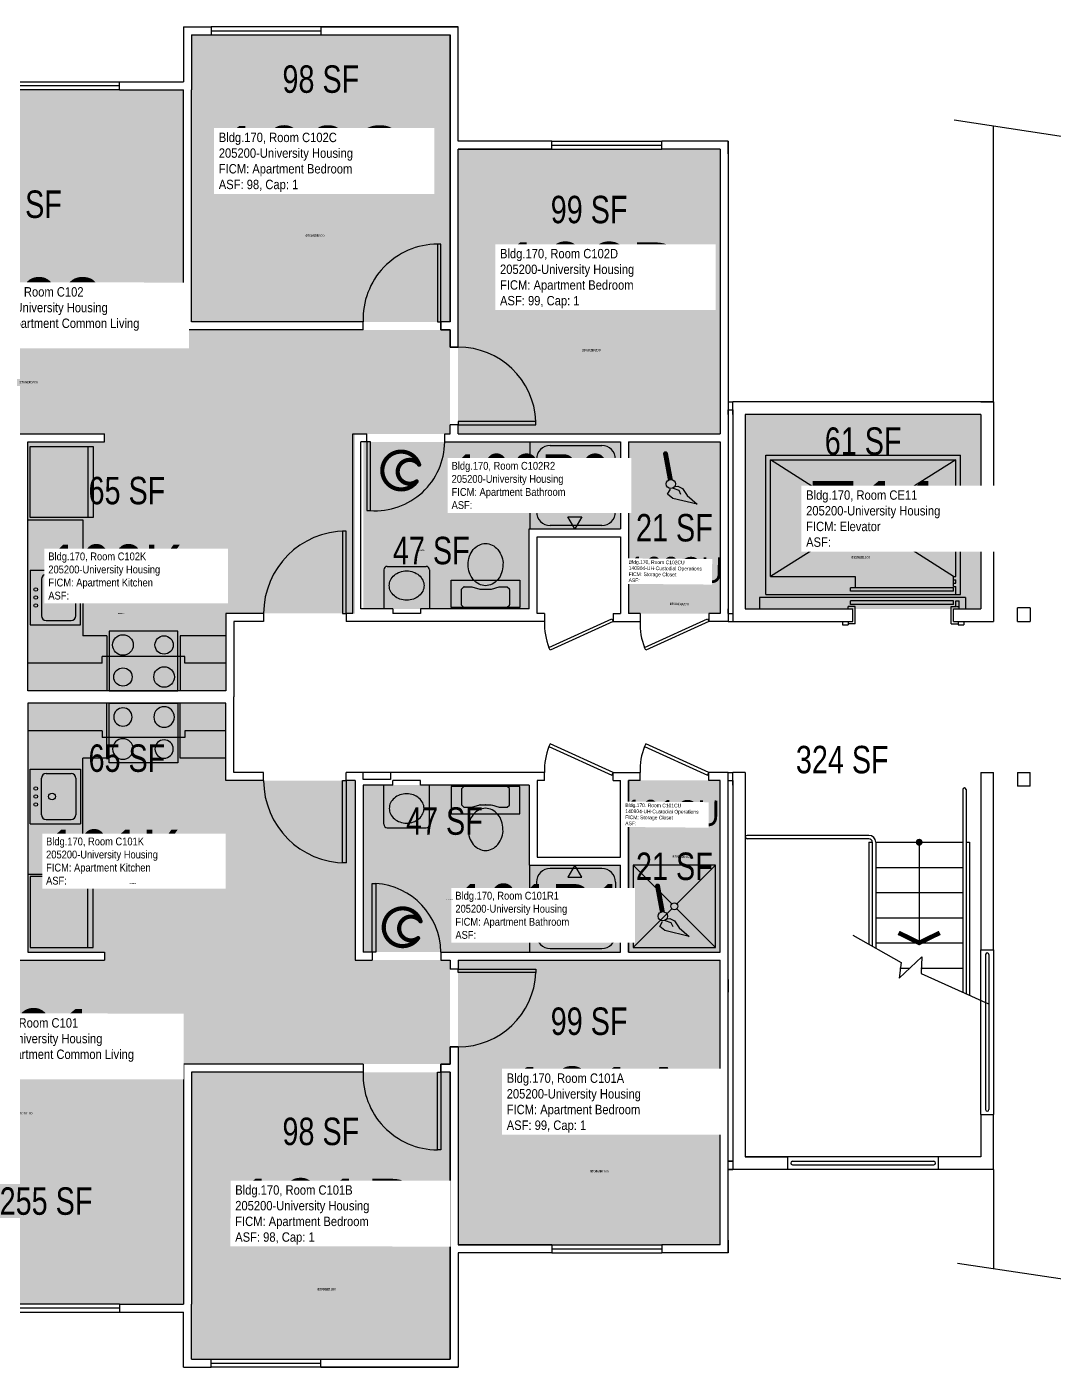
# Model space of a CAD drawing. Header units: inches. Extents: x -54 to 995, y -58 to 644.
# Drawn here: x 180 to 628, y 0 to 586 of the extents above; entities that cross this region are included whole.
import ezdxf
from ezdxf.enums import TextEntityAlignment as Align

# ---------------------------------------------------------------- set-up
doc = ezdxf.new("R2010")
doc.units = ezdxf.units.IN
doc.header["$LTSCALE"] = 10
doc.header["$MEASUREMENT"] = 0
doc.layers.get('0').update_dxf_attribs({"linetype": 'CONTINUOUS'})
for name, color, linetype in [('A-DOOR', 2, 'CONTINUOUS'), ('A-FLOR', 3, 'CONTINUOUS'), ('A-GLAZ', 1, 'CONTINUOUS'), ('A-IDEN-ICON', 4, 'CONTINUOUS'), ('A-IDEN-RNUM', 7, 'CONTINUOUS'), ('A-IDEN-SNUM', 4, 'CONTINUOUS'), ('A-IDEN-VNUM', 4, 'CONTINUOUS'), ('A-SITE', 3, 'CONTINUOUS'), ('A-WALL', 5, 'CONTINUOUS'), ('AREA-TEXT', 3, 'CONTINUOUS'), ('P-SANR-FIXT', 2, 'CONTINUOUS'), ('Rooms-Category-Color', 7, 'CONTINUOUS'), ('Rooms-College-Color', 7, 'CONTINUOUS'), ('Rooms-Department-Color', 7, 'CONTINUOUS'), ('Rooms-Division-Color', 7, 'CONTINUOUS'), ('Rooms-Information', 7, 'CONTINUOUS')]:
    doc.layers.add(name, color=color, linetype=linetype)
doc.styles.add('CP_AREA', font='arial.ttf', dxfattribs={"height": 15})
doc.styles.add('CP_ROOMSNUMBER', font='arial.ttf', dxfattribs={"height": 1})
doc.styles.add('CP_ROOMVNUMBER', font='arial.ttf', dxfattribs={"width": 0.85, "height": 0.075})

# ---------------------------------------------------------------- blocks, each defined once
blk = doc.blocks.new('CPCUST')
at = {"color": 0, "linetype": 'ByBlock'}
for p, q in [((0.0262, -0.0408), (0.0446, -0.0406)), ((0.0297, -0.0341), (0.0376, -0.0302)), ((0.0376, -0.0302), (0.0533, -0.0324)), ((0.0446, -0.0406), (0.0543, -0.0505)), ((0.0533, -0.0324), (0.0745, -0.0479)), ((0.0171, -0.0639), (0.02, -0.0466)), ((0.0358, -0.0705), (0.0171, -0.0639)), ((0.1117, -0.0625), (0.0358, -0.0705)), ((0.0745, -0.0479), (0.1117, -0.0625))]:
    blk.add_line(p, q, dxfattribs=at)
at = {"color": 0, "linetype": 'ByBlock', "const_width": 0.0075}
blk.add_lwpolyline([(-0.0332, 0.0481, 1), (-0.0268, 0.0519, 1)], format="xyb", close=True, dxfattribs=at)
at = {"color": 0, "linetype": 'ByBlock', "const_width": 0.015}
blk.add_lwpolyline([(-0.03, 0.05), (0.01, -0.0193)], dxfattribs=at)
at = {"color": 0, "linetype": 'ByBlock'}
blk.add_circle((0.0158, -0.0313), 0.0141, dxfattribs=at)
blk = doc.blocks.new('CPBATH')
at = {"color": 0, "linetype": 'ByBlock', "const_width": 0.0127}
for points in [[(0.0571, 0.0168, 0.861492), (-0.0551, 0, 1)], [(-0.0551, 0, 0.726902), (0.0487, -0.0337, 1)], [(0.0571, 0.0168, 0.729002), (-0.0084, -0.0042, 1)], [(-0.0084, -0.0042, 0.609468), (0.0487, -0.0337, 1)]]:
    blk.add_lwpolyline(points, format="xyb", dxfattribs=at)
at = {"color": 0, "linetype": 'ByBlock', "const_width": 0.00637}
for points in [[(0.0544, 0.0152, 1), (0.0599, 0.0184, 1)], [(0.0459, -0.0353, 1), (0.0515, -0.0321, 1)]]:
    blk.add_lwpolyline(points, format="xyb", close=True, dxfattribs=at)
blk = doc.blocks.new('U-C$0$RANGE')
at = {"color": 0}
for p, q in [((0, 15), (0, -15)), ((26, 15), (0, 15)), ((26, -15), (26, 15)), ((0, -15), (26, -15))]:
    blk.add_line(p, q, dxfattribs=at)
for centre, radius in [((6, 9), 4), ((20, 9), 4.5), ((6, -9), 4.5), ((20, -9), 4)]:
    blk.add_circle(centre, radius, dxfattribs=at)
blk = doc.blocks.new('U-C-FIRE$0$RANGE')
at = {"color": 0}
for p, q in [((0, 15), (0, -15)), ((26, 15), (0, 15)), ((26, -15), (26, 15)), ((0, -15), (26, -15))]:
    blk.add_line(p, q, dxfattribs=at)
for centre, radius in [((6, 9), 4), ((20, 9), 4.5), ((6, -9), 4.5), ((20, -9), 4)]:
    blk.add_circle(centre, radius, dxfattribs=at)

msp = doc.modelspace()

# ---------------------------------------------------------------- hatches: boundary and pattern name
at = {"layer": 'Rooms-Category-Color', "true_color": 0x728ef3}
for points in [[(251.5, 457), (364.5, 457), (364.5, 582.5), (251.5, 582.5)], [(360.5, 408), (364.5, 408), (364.5, 412), (364.5, 453.5), (248, 453.5), (248, 558.5), (120, 558.5), (120, 453.5), (52, 453.5), (52, 408), (56, 408), (90, 408), (141.25, 408), (141.25, 404.5), (136, 404.5), (136, 295.75), (176.5, 295.75), (176.5, 404.5), (171.25, 404.5), (171.25, 408), (213.49, 408), (213.49, 404.5), (266.5, 404.5), (266.5, 329.55), (323, 329.5), (323, 408)], [(368, 532.5), (482.5, 532.5), (482.5, 408), (367.98, 408)], [(266.5, 404.5), (180, 404.5), (180, 295.75), (266.5, 295.75)], [(330.5, 404.5), (326.5, 404.5), (326.5, 331.5), (399, 331.5), (399, 366.5), (439, 366.5), (439, 404.5), (360.5, 404.5)], [(442.5, 329.5), (482.5, 329.5), (482.5, 404.5), (442.5, 404.5)], [(360.5, 178), (364.5, 178), (364.5, 174), (364.5, 132.5), (248, 132.5), (248, 27.5), (120, 27.5), (120, 132.5), (52, 132.5), (52, 178), (56, 178), (90, 178), (141.25, 178), (141.25, 181.5), (136, 181.5), (136, 290.25), (176.5, 290.25), (176.5, 181.5), (171.25, 181.5), (171.25, 178), (213.49, 178), (213.49, 181.5), (266.5, 181.5), (266.5, 256.45), (323, 256.5), (323, 178)], [(266.5, 181.5), (180, 181.5), (180, 290.25), (266.5, 290.25)], [(330.5, 181.5), (326.5, 181.5), (326.5, 254.5), (399, 254.5), (399, 219.5), (439, 219.5), (439, 181.5), (360.5, 181.5)], [(442.5, 181.5), (482.5, 181.5), (482.5, 256.5), (442.5, 256.5)], [(368, 53.5), (482.5, 53.5), (482.5, 178), (367.98, 178)], [(251.5, 129), (364.5, 128.96), (364.5, 3.5), (251.5, 3.5)]]:
    msp.add_hatch(color=171, dxfattribs=at).paths.add_polyline_path(points)
at = {"layer": 'Rooms-Category-Color', "true_color": 0xadadad}
msp.add_hatch(color=253, dxfattribs=at).paths.add_polyline_path([(493.5, 331.5), (596.5, 331.5), (596.5, 416.5), (493.5, 416.5)])
at = {"layer": 'Rooms-College-Color', "true_color": 0xadadad}
for points in [[(251.5, 457), (364.5, 457), (364.5, 582.5), (251.5, 582.5)], [(360.5, 408), (364.5, 408), (364.5, 412), (364.5, 453.5), (248, 453.5), (248, 558.5), (120, 558.5), (120, 453.5), (52, 453.5), (52, 408), (56, 408), (90, 408), (141.25, 408), (141.25, 404.5), (136, 404.5), (136, 295.75), (176.5, 295.75), (176.5, 404.5), (171.25, 404.5), (171.25, 408), (213.49, 408), (213.49, 404.5), (266.5, 404.5), (266.5, 329.55), (323, 329.5), (323, 408)], [(368, 532.5), (482.5, 532.5), (482.5, 408), (367.98, 408)], [(493.5, 331.5), (596.5, 331.5), (596.5, 416.5), (493.5, 416.5)], [(266.5, 404.5), (180, 404.5), (180, 295.75), (266.5, 295.75)], [(330.5, 404.5), (326.5, 404.5), (326.5, 331.5), (399, 331.5), (399, 366.5), (439, 366.5), (439, 404.5), (360.5, 404.5)], [(442.5, 329.5), (482.5, 329.5), (482.5, 404.5), (442.5, 404.5)], [(360.5, 178), (364.5, 178), (364.5, 174), (364.5, 132.5), (248, 132.5), (248, 27.5), (120, 27.5), (120, 132.5), (52, 132.5), (52, 178), (56, 178), (90, 178), (141.25, 178), (141.25, 181.5), (136, 181.5), (136, 290.25), (176.5, 290.25), (176.5, 181.5), (171.25, 181.5), (171.25, 178), (213.49, 178), (213.49, 181.5), (266.5, 181.5), (266.5, 256.45), (323, 256.5), (323, 178)], [(266.5, 181.5), (180, 181.5), (180, 290.25), (266.5, 290.25)], [(330.5, 181.5), (326.5, 181.5), (326.5, 254.5), (399, 254.5), (399, 219.5), (439, 219.5), (439, 181.5), (360.5, 181.5)], [(442.5, 181.5), (482.5, 181.5), (482.5, 256.5), (442.5, 256.5)], [(368, 53.5), (482.5, 53.5), (482.5, 178), (367.98, 178)], [(251.5, 129), (364.5, 128.96), (364.5, 3.5), (251.5, 3.5)]]:
    msp.add_hatch(color=253, dxfattribs=at).paths.add_polyline_path(points)
at = {"layer": 'Rooms-Department-Color', "true_color": 0x604aed}
for points in [[(251.5, 457), (364.5, 457), (364.5, 582.5), (251.5, 582.5)], [(360.5, 408), (364.5, 408), (364.5, 412), (364.5, 453.5), (248, 453.5), (248, 558.5), (120, 558.5), (120, 453.5), (52, 453.5), (52, 408), (56, 408), (90, 408), (141.25, 408), (141.25, 404.5), (136, 404.5), (136, 295.75), (176.5, 295.75), (176.5, 404.5), (171.25, 404.5), (171.25, 408), (213.49, 408), (213.49, 404.5), (266.5, 404.5), (266.5, 329.55), (323, 329.5), (323, 408)], [(368, 532.5), (482.5, 532.5), (482.5, 408), (367.98, 408)], [(266.5, 404.5), (180, 404.5), (180, 295.75), (266.5, 295.75)], [(330.5, 404.5), (326.5, 404.5), (326.5, 331.5), (399, 331.5), (399, 366.5), (439, 366.5), (439, 404.5), (360.5, 404.5)], [(442.5, 329.5), (482.5, 329.5), (482.5, 404.5), (442.5, 404.5)], [(360.5, 178), (364.5, 178), (364.5, 174), (364.5, 132.5), (248, 132.5), (248, 27.5), (120, 27.5), (120, 132.5), (52, 132.5), (52, 178), (56, 178), (90, 178), (141.25, 178), (141.25, 181.5), (136, 181.5), (136, 290.25), (176.5, 290.25), (176.5, 181.5), (171.25, 181.5), (171.25, 178), (213.49, 178), (213.49, 181.5), (266.5, 181.5), (266.5, 256.45), (323, 256.5), (323, 178)], [(266.5, 181.5), (180, 181.5), (180, 290.25), (266.5, 290.25)], [(330.5, 181.5), (326.5, 181.5), (326.5, 254.5), (399, 254.5), (399, 219.5), (439, 219.5), (439, 181.5), (360.5, 181.5)], [(442.5, 181.5), (482.5, 181.5), (482.5, 256.5), (442.5, 256.5)], [(368, 53.5), (482.5, 53.5), (482.5, 178), (367.98, 178)], [(251.5, 129), (364.5, 128.96), (364.5, 3.5), (251.5, 3.5)]]:
    msp.add_hatch(color=173, dxfattribs=at).paths.add_polyline_path(points)
at = {"layer": 'Rooms-Department-Color', "true_color": 0xacacac}
msp.add_hatch(color=253, dxfattribs=at).paths.add_polyline_path([(493.5, 331.5), (596.5, 331.5), (596.5, 416.5), (493.5, 416.5)])
at = {"layer": 'Rooms-Division-Color', "true_color": 0x604aed}
for points in [[(251.5, 457), (364.5, 457), (364.5, 582.5), (251.5, 582.5)], [(360.5, 408), (364.5, 408), (364.5, 412), (364.5, 453.5), (248, 453.5), (248, 558.5), (120, 558.5), (120, 453.5), (52, 453.5), (52, 408), (56, 408), (90, 408), (141.25, 408), (141.25, 404.5), (136, 404.5), (136, 295.75), (176.5, 295.75), (176.5, 404.5), (171.25, 404.5), (171.25, 408), (213.49, 408), (213.49, 404.5), (266.5, 404.5), (266.5, 329.55), (323, 329.5), (323, 408)], [(368, 532.5), (482.5, 532.5), (482.5, 408), (367.98, 408)], [(266.5, 404.5), (180, 404.5), (180, 295.75), (266.5, 295.75)], [(330.5, 404.5), (326.5, 404.5), (326.5, 331.5), (399, 331.5), (399, 366.5), (439, 366.5), (439, 404.5), (360.5, 404.5)], [(442.5, 329.5), (482.5, 329.5), (482.5, 404.5), (442.5, 404.5)], [(360.5, 178), (364.5, 178), (364.5, 174), (364.5, 132.5), (248, 132.5), (248, 27.5), (120, 27.5), (120, 132.5), (52, 132.5), (52, 178), (56, 178), (90, 178), (141.25, 178), (141.25, 181.5), (136, 181.5), (136, 290.25), (176.5, 290.25), (176.5, 181.5), (171.25, 181.5), (171.25, 178), (213.49, 178), (213.49, 181.5), (266.5, 181.5), (266.5, 256.45), (323, 256.5), (323, 178)], [(266.5, 181.5), (180, 181.5), (180, 290.25), (266.5, 290.25)], [(330.5, 181.5), (326.5, 181.5), (326.5, 254.5), (399, 254.5), (399, 219.5), (439, 219.5), (439, 181.5), (360.5, 181.5)], [(442.5, 181.5), (482.5, 181.5), (482.5, 256.5), (442.5, 256.5)], [(368, 53.5), (482.5, 53.5), (482.5, 178), (367.98, 178)], [(251.5, 129), (364.5, 128.96), (364.5, 3.5), (251.5, 3.5)]]:
    msp.add_hatch(color=173, dxfattribs=at).paths.add_polyline_path(points)
at = {"layer": 'Rooms-Division-Color', "true_color": 0xadadad}
msp.add_hatch(color=253, dxfattribs=at).paths.add_polyline_path([(493.5, 331.5), (596.5, 331.5), (596.5, 416.5), (493.5, 416.5)])

# ---------------------------------------------------------------- linework, layer by layer
at = {"layer": 'A-DOOR'}
for points in [[(359, 457), (360.5, 457), (360.49, 491), (358.99, 491)], [(367.98, 413.5), (367.98, 412), (401.98, 412), (401.98, 413.5)], [(329.63, 404.5), (328.13, 404.5), (328.13, 374.5), (329.63, 374.5)], [(317.5, 329.5), (319, 329.5), (319, 365.5), (317.5, 365.5)], [(435.23, 327.15), (435.75, 326), (408.22, 313.47), (407.7, 314.62)], [(476.98, 327.15), (477.5, 326), (449.97, 313.47), (449.45, 314.62)], [(435.23, 258.85), (435.75, 260), (408.22, 272.53), (407.7, 271.38)], [(476.98, 258.85), (477.5, 260), (449.97, 272.53), (449.45, 271.38)], [(317.5, 256.5), (319, 256.5), (319, 220.5), (317.5, 220.5)], [(332, 181.5), (330.5, 181.5), (330.5, 211.5), (332, 211.5)], [(367.98, 172.5), (367.98, 174), (401.98, 174), (401.98, 172.5)], [(359, 129), (360.5, 129), (360.49, 95), (358.99, 95)]]:
    msp.add_lwpolyline(points, close=True, dxfattribs=at)
for centre, radius, start, end in [((359.2, 458.26), 32.74, 90.37417, 182.21016), ((367.96, 411.94), 34.06, 2.61809, 89.92489), ((331.76, 404.79), 30.37, 265.97009, 359.44869), ((319, 329.5), 36, 90, 180), ((434.83, 325.11), 29.09, 178.24789, 201.14924), ((476.58, 325.11), 29.09, 178.24789, 201.14924), ((434.83, 260.89), 29.09, 158.85076, 181.75211), ((476.58, 260.89), 29.09, 158.85076, 181.75211), ((319, 256.5), 36, 180, 270), ((329.91, 180.98), 30.6, 0.98161, 86.08079), ((367.96, 174.06), 34.06, 270.07511, 357.38191), ((359.2, 127.74), 32.74, 177.78984, 269.62583)]:
    msp.add_arc(centre, radius, start, end, dxfattribs=at)
at = {"layer": 'A-FLOR'}
for p, q in [((502.5, 398.75), (587.5, 398.75)), ((502.5, 337.75), (502.5, 398.75)), ((587.5, 337.75), (587.5, 398.75)), ((504.5, 396.75), (585.5, 396.75)), ((584.5, 345.75), (504.5, 396.75)), ((585.5, 396.75), (504.5, 345.75)), ((504.5, 345.75), (504.5, 396.75)), ((585.5, 345.75), (585.5, 396.75)), ((504.5, 345.75), (541.5, 345.75)), ((541.5, 345.75), (541.5, 340.75)), ((584.5, 345.75), (585.5, 345.75)), ((584.5, 341.25), (584.5, 345.75)), ((584.5, 340.75), (539.5, 340.75)), ((539.5, 339.25), (539.5, 340.75)), ((584.5, 344.25), (585.5, 344.25)), ((584.5, 342.75), (585.5, 342.75)), ((584.5, 341.25), (585.5, 341.25)), ((584.5, 339.25), (584.5, 340.75)), ((585.5, 342.75), (585.5, 344.25)), ((585.5, 337.75), (585.5, 341.25)), ((499.75, 336.5), (499.75, 331.5)), ((589.75, 336.5), (499.75, 336.5)), ((502.5, 337.75), (587.5, 337.75)), ((584.5, 339.25), (539.5, 339.25)), ((539.5, 333.5), (539.5, 335)), ((584.5, 335), (539.5, 335)), ((584.5, 333.5), (584.5, 335)), ((585.5, 332.5), (585.5, 335)), ((585.5, 335), (587, 335)), ((587, 331.5), (587, 335)), ((589.75, 336.5), (589.75, 331.5)), ((541.5, 332.5), (538.5, 332.5)), ((538.5, 331.5), (538.5, 332.5)), ((584.5, 333.5), (539.5, 333.5)), ((541.5, 325), (541.5, 332.5)), ((583.5, 325), (583.5, 332.5)), ((583.5, 332.5), (585.5, 332.5)), ((536.01, 326), (536.01, 324.5)), ((536.01, 324.5), (538.51, 324.5)), ((538.51, 326), (538.51, 324.5)), ((541.5, 325), (538.51, 325)), ((583.5, 325), (586.49, 325)), ((586.49, 326), (586.49, 324.5)), ((586.49, 324.5), (588.99, 324.5)), ((588.99, 326), (588.99, 324.5)), ((588.5, 252.5), (588.5, 163.89)), ((590, 252.5), (590, 163.21)), ((547.5, 232.5), (494.25, 232.5)), ((547.5, 231), (494.25, 231)), ((547.5, 229.5), (547.5, 184.74)), ((547.5, 229.5), (549, 229.5)), ((549, 229.5), (549, 183.89)), ((550.5, 229.5), (588.5, 229.5)), ((550.5, 229.5), (550.5, 183.03)), ((569.5, 229.5), (569.5, 185.5)), ((590, 229.5), (591.5, 229.5)), ((591.5, 229.5), (591.5, 162.53)), ((550.5, 218.5), (588.5, 218.5)), ((550.5, 207.5), (588.5, 207.5)), ((550.5, 196.5), (588.5, 196.5)), ((550.5, 185.5), (588.5, 185.5)), ((598.5, 180.39), (598.5, 112.61)), ((600, 180.39), (600, 112.61)), ((561.06, 174.5), (565.26, 174.5)), ((570.27, 174.5), (588.5, 174.5)), ((514.11, 90), (575.89, 90)), ((514.11, 88.5), (575.89, 88.5))]:
    msp.add_line(p, q, dxfattribs=at)
at = {"layer": 'A-FLOR', "const_width": 1.5}
msp.add_lwpolyline([(569.5, 230.25, -1), (569.5, 228.75, -1)], format="xyb", close=True, dxfattribs=at)
at = {"layer": 'A-FLOR'}
msp.add_lwpolyline([(540.49, 188.85), (561.6, 176.89), (560.77, 170.03), (570.72, 179.42), (570.42, 172.19), (599.74, 158.91)], dxfattribs=at)
at = {"layer": 'A-FLOR', "const_width": 2}
msp.add_lwpolyline([(560.5, 189.89), (569.5, 185.5), (578.5, 189.89)], dxfattribs=at)
at = {"layer": 'A-FLOR'}
for centre, radius, start, end in [((589.25, 252.5), 0.75, 360, 180), ((494.25, 231.75), 0.75, 90, 270), ((547.5, 229.5), 3, 360, 90), ((547.5, 229.5), 1.5, 360, 90), ((599.25, 180.39), 0.75, 360, 180), ((599.25, 112.61), 0.75, 180, 360), ((514.11, 89.25), 0.75, 90, 270), ((575.89, 89.25), 0.75, 270, 90)]:
    msp.add_arc(centre, radius, start, end, dxfattribs=at)
at = {"layer": 'A-GLAZ'}
for p, q in [((308, 586), (260, 586)), ((260, 584.25), (308, 584.25)), ((260, 582.5), (308, 582.5)), ((148, 562), (220, 562)), ((220, 560.25), (148, 560.25)), ((220, 558.5), (148, 558.5)), ((409, 536), (457, 536)), ((409, 534.25), (457, 534.25)), ((409, 532.5), (457, 532.5)), ((409, 53.5), (457, 53.5)), ((409, 51.75), (457, 51.75)), ((409, 50), (457, 50)), ((220, 27.5), (148, 27.5)), ((220, 25.75), (148, 25.75)), ((148, 24), (220, 24)), ((260, 3.5), (308, 3.5)), ((260, 1.75), (308, 1.75)), ((308, 0), (260, 0))]:
    msp.add_line(p, q, dxfattribs=at)
at = {"layer": 'A-SITE', "extrusion": (-0.000486528, -0.002907, 0.999996)}
msp.add_line((602, 422), (602, 542.53), dxfattribs=at)
at = {"layer": 'A-SITE', "extrusion": (0.000486528, 0.002907, 0.999996)}
msp.add_line((602, 86.5), (602, 43.14), dxfattribs=at)
at = {"layer": 'A-SITE'}
for points in [[(731.71, 522.99), (661.49, 533.57, -2.83736), (659, 533.95, 2.83736), (656.51, 534.32), (584.77, 545.13)], [(586.29, 45.51), (656.51, 34.93, -2.83736), (659, 34.55, 2.83736), (661.49, 34.18), (733.23, 23.37)]]:
    msp.add_lwpolyline(points, format="xyb", dxfattribs=at)
at = {"layer": 'A-WALL'}
for p, q in [((248, 586), (248, 562)), ((248, 586), (260, 586)), ((251.5, 582.5), (251.5, 558.5)), ((251.5, 582.5), (260, 582.5)), ((260, 586), (260, 582.5)), ((308, 586), (308, 582.5)), ((308, 586), (368, 586)), ((308, 582.5), (364.5, 582.5)), ((364.5, 536), (364.5, 582.5)), ((368, 536), (368, 586)), ((220, 558.5), (220, 562)), ((220, 562), (248, 562)), ((220, 558.5), (248, 558.5)), ((248, 453.5), (248, 558.5)), ((251.5, 457), (251.5, 558.5)), ((364.5, 457), (364.5, 536)), ((409, 536), (368, 536)), ((409, 532.5), (409, 536)), ((457, 532.5), (457, 536)), ((486, 536), (457, 536)), ((486, 536), (486, 326)), ((486, 530.5), (486, 536)), ((368, 446), (368, 532.5)), ((409, 532.5), (368, 532.5)), ((482.5, 532.5), (457, 532.5)), ((482.5, 532.5), (482.5, 408)), ((486, 499.5), (486, 494)), ((326.5, 453.5), (248, 453.5)), ((326.5, 457), (251.5, 457)), ((326.5, 453.5), (326.5, 457)), ((360.5, 453.5), (360.5, 457)), ((364.5, 457), (360.5, 457)), ((364.5, 453.5), (360.5, 453.5)), ((364.5, 446), (364.5, 453.5)), ((368, 446), (364.5, 446)), ((486, 422), (488, 422)), ((488, 416.5), (488, 422)), ((596.5, 422), (488, 422)), ((596.5, 422), (602, 422)), ((602, 422), (596.5, 422)), ((602, 422), (602, 326)), ((486, 416.5), (486, 418.5)), ((486, 418.5), (488, 418.5)), ((488, 418.5), (488, 416.5)), ((488, 416.5), (488, 331.5)), ((493.5, 416.5), (493.5, 331.5)), ((596.5, 416.5), (493.5, 416.5)), ((596.5, 416.5), (596.5, 331.5)), ((367.98, 412), (364.5, 412)), ((364.5, 408), (364.5, 412)), ((367.98, 408), (367.98, 412)), ((171.25, 408), (213.49, 408)), ((180, 404.5), (213.49, 404.5)), ((180, 295.75), (180, 404.5)), ((213.49, 404.5), (213.49, 408)), ((322, 408), (328.13, 408)), ((322, 329.5), (322, 408)), ((328.13, 404.5), (325.5, 404.5)), ((325.5, 331.5), (325.5, 404.5)), ((328.13, 404.5), (328.13, 408)), ((362.13, 404.5), (362.13, 408)), ((362.13, 408), (364.5, 408)), ((362.13, 404.5), (439, 404.5)), ((367.98, 408), (482.5, 408)), ((439, 404.5), (439, 366.5)), ((442.5, 404.5), (442.5, 329.5)), ((442.5, 404.5), (482.5, 404.5)), ((482.5, 404.5), (482.5, 329.5)), ((399, 366.5), (439, 366.5)), ((399, 331.5), (399, 366.5)), ((402.5, 363), (439, 363)), ((402.5, 329.5), (402.5, 363)), ((439, 363), (439, 329.5)), ((283, 329.5), (266.5, 329.5)), ((266.5, 329.5), (266.5, 295.75)), ((322, 329.5), (319, 329.5)), ((339.5, 331.5), (325.5, 331.5)), ((339.5, 331.5), (339.5, 329.5)), ((351.5, 329.5), (339.5, 329.5)), ((351.5, 331.5), (351.5, 329.5)), ((399, 331.5), (351.5, 331.5)), ((405.75, 329.5), (402.5, 329.5)), ((405.75, 329.5), (405.75, 326)), ((435.75, 329.5), (435.75, 326)), ((435.75, 329.5), (439, 329.5)), ((477.5, 329.5), (477.5, 326)), ((482.5, 329.5), (477.5, 329.5)), ((486, 329.5), (486, 331.5)), ((486, 329.5), (488, 329.5)), ((488, 331.5), (488, 326)), ((488, 331.5), (488, 329.5)), ((493.5, 331.5), (540.5, 331.5)), ((540.5, 326), (540.5, 331.5)), ((584.5, 326), (584.5, 331.5)), ((584.5, 331.5), (596.5, 331.5)), ((585.75, 332.5), (586.75, 332.5)), ((612.5, 326), (612.5, 332)), ((618, 332), (612.5, 332)), ((618, 332), (618, 326)), ((283, 326), (270, 326)), ((270, 326), (270, 293)), ((405.75, 326), (319, 326)), ((435.75, 326), (447.5, 326)), ((486, 326), (477.5, 326)), ((486, 326), (488, 326)), ((488, 326), (540.5, 326)), ((538.51, 326), (538.51, 325)), ((584.5, 326), (602, 326)), ((612.5, 326), (618, 326)), ((266.5, 295.75), (180, 295.75)), ((266.5, 290.25), (180, 290.25)), ((180, 290.25), (180, 181.5)), ((266.5, 256.5), (266.5, 290.25)), ((270, 260), (270, 293)), ((283, 260), (270, 260)), ((326.5, 260), (319, 260)), ((338.5, 260), (326.5, 260)), ((338.5, 260), (338.5, 257)), ((405.75, 260), (338.5, 260)), ((405.75, 256.5), (405.75, 260)), ((435.75, 256.5), (435.75, 260)), ((435.75, 260), (447.5, 260)), ((477.5, 256.5), (477.5, 260)), ((486, 260), (477.5, 260)), ((486, 50), (486, 260)), ((486, 260), (488, 260)), ((488, 254.5), (488, 260)), ((493.5, 260), (488, 260)), ((493.5, 260), (493.5, 92)), ((596.5, 260), (602, 260)), ((596.5, 260), (596.5, 182.5)), ((602, 182.5), (602, 260)), ((612.5, 260), (612.5, 254)), ((612.5, 260), (618, 260)), ((618, 254), (618, 260)), ((283, 256.5), (266.5, 256.5)), ((323, 256.5), (319, 256.5)), ((323, 256.5), (323, 178)), ((338.5, 257), (326.5, 257)), ((339.5, 254.5), (326.5, 254.5)), ((326.5, 254.5), (326.5, 181.5)), ((339.5, 254.5), (339.5, 256.5)), ((351.5, 256.5), (339.5, 256.5)), ((351.5, 254.5), (351.5, 256.5)), ((399, 254.5), (351.5, 254.5)), ((399, 254.5), (399, 219.5)), ((405.75, 256.5), (402.5, 256.5)), ((402.5, 256.5), (402.5, 223)), ((435.75, 256.5), (439, 256.5)), ((439, 223), (439, 256.5)), ((442.5, 256.5), (442.5, 181.5)), ((442.5, 181.5), (442.5, 256.5)), ((482.5, 256.5), (477.5, 256.5)), ((482.5, 181.5), (482.5, 256.5)), ((486, 256.5), (488, 256.5)), ((486, 254.5), (486, 256.5)), ((486, 256.5), (488, 256.5)), ((488, 256.5), (488, 107.5)), ((618, 254), (612.5, 254)), ((402.5, 223), (439, 223)), ((399, 219.5), (439, 219.5)), ((439, 181.5), (439, 219.5)), ((596.5, 110.5), (596.5, 182.5)), ((596.5, 182.5), (602, 182.5)), ((602, 182.5), (602, 110.5)), ((171.25, 178), (213.49, 178)), ((180, 181.5), (213.49, 181.5)), ((213.49, 181.5), (213.49, 178)), ((323, 178), (330.5, 178)), ((330.5, 181.5), (326.5, 181.5)), ((330.5, 181.5), (330.5, 178)), ((360.5, 181.5), (360.5, 178)), ((360.5, 181.5), (439, 181.5)), ((360.5, 178), (364.5, 178)), ((364.5, 178), (364.5, 174)), ((367.98, 178), (367.98, 174)), ((367.98, 178), (482.5, 178)), ((442.5, 181.5), (482.5, 181.5)), ((482.5, 53.5), (482.5, 178)), ((367.98, 174), (364.5, 174)), ((486, 169.5), (486, 164)), ((368, 140), (364.5, 140)), ((364.5, 140), (364.5, 132.5)), ((368, 140), (368, 53.5)), ((326.5, 132.5), (248, 132.5)), ((248, 132.5), (248, 27.5)), ((326.5, 129), (251.5, 129)), ((251.5, 129), (251.5, 27.5)), ((326.5, 132.5), (326.5, 129)), ((360.5, 132.5), (360.5, 129)), ((364.5, 132.5), (360.5, 132.5)), ((364.5, 129), (360.5, 129)), ((364.5, 129), (364.5, 50)), ((488, 107.5), (488, 104)), ((488, 107.5), (488, 104)), ((596.5, 110.5), (596.5, 92)), ((596.5, 110.5), (602, 110.5)), ((602, 86.5), (602, 110.5)), ((488, 104), (488, 90)), ((486, 90), (486, 92)), ((486, 90), (488, 90)), ((486, 86.5), (486, 90)), ((488, 90), (486, 90)), ((488, 92), (488, 86.5)), ((488, 90), (488, 86.5)), ((493.5, 92), (512, 92)), ((512, 92), (493.5, 92)), ((512, 92), (512, 86.5)), ((578, 92), (512, 92)), ((578, 86.5), (578, 92)), ((596.5, 92), (578, 92)), ((488, 86.5), (486, 86.5)), ((486, 86.5), (488, 86.5)), ((512, 86.5), (488, 86.5)), ((578, 86.5), (512, 86.5)), ((602, 86.5), (578, 86.5)), ((409, 53.5), (368, 53.5)), ((409, 53.5), (409, 50)), ((482.5, 53.5), (457, 53.5)), ((457, 53.5), (457, 50)), ((486, 55.5), (486, 50)), ((364.5, 50), (364.5, 3.5)), ((409, 50), (368, 50)), ((368, 50), (368, 0)), ((486, 50), (457, 50)), ((220, 27.5), (248, 27.5)), ((220, 27.5), (220, 24)), ((220, 24), (248, 24)), ((248, 0), (248, 24)), ((251.5, 3.5), (251.5, 27.5)), ((251.5, 3.5), (260, 3.5)), ((260, 0), (260, 3.5)), ((308, 3.5), (364.5, 3.5)), ((308, 0), (308, 3.5)), ((248, 0), (260, 0)), ((308, 0), (368, 0))]:
    msp.add_line(p, q, dxfattribs=at)
at = {"layer": 'A-WALL', "linetype": 'Continuous'}
for p, q in [((368, 586), (308, 586)), ((308, 586), (308, 582.5)), ((308, 582.5), (364.5, 582.5)), ((364.5, 582.5), (364.5, 457)), ((368, 536), (368, 586)), ((409, 536), (368, 536)), ((409, 532.5), (409, 536)), ((486, 536), (486, 532.5)), ((368, 532.5), (409, 532.5)), ((368, 446), (368, 532.5)), ((486, 532.5), (486, 499.5)), ((486, 494), (486, 422)), ((360.5, 457), (360.5, 453.5)), ((364.5, 457), (360.5, 457)), ((360.5, 453.5), (364.5, 453.5)), ((364.5, 453.5), (364.5, 446)), ((364.5, 446), (368, 446)), ((486, 422), (486, 416.5)), ((486, 416.5), (486, 331.5)), ((283, 329.5), (283, 326)), ((319, 329.5), (319, 326)), ((447.5, 329.5), (442.5, 329.5)), ((447.5, 329.5), (447.5, 326)), ((486, 331.5), (486, 326)), ((486, 331.5), (486, 326)), ((283, 256.5), (283, 260)), ((319, 256.5), (319, 260)), ((326.5, 257), (326.5, 260)), ((447.5, 256.5), (447.5, 260)), ((486, 254.5), (486, 260)), ((486, 254.5), (486, 260)), ((447.5, 256.5), (442.5, 256.5)), ((486, 169.5), (486, 254.5)), ((486, 164), (486, 169.5)), ((486, 92), (486, 164)), ((364.5, 140), (368, 140)), ((364.5, 132.5), (364.5, 140)), ((368, 140), (368, 53.5)), ((360.5, 132.5), (364.5, 132.5)), ((360.5, 129), (360.5, 132.5)), ((364.5, 129), (360.5, 129)), ((364.5, 3.5), (364.5, 129)), ((486, 53.5), (486, 86.5)), ((368, 53.5), (409, 53.5)), ((409, 53.5), (409, 50)), ((486, 50), (486, 53.5)), ((368, 50), (368, 0)), ((409, 50), (368, 50)), ((308, 3.5), (364.5, 3.5)), ((308, 0), (308, 3.5)), ((368, 0), (308, 0))]:
    msp.add_line(p, q, dxfattribs=at)
at = {"layer": 'P-SANR-FIXT'}
for p, q in [((399.38, 404.5), (399.38, 366.5)), ((180.99, 371.5), (180.99, 402.5)), ((180.99, 402.5), (208.49, 402.5)), ((206.24, 402.5), (206.24, 371.5)), ((208.49, 402.5), (208.49, 371.5)), ((408.25, 403), (430.75, 403)), ((402.25, 374), (402.25, 397)), ((436.75, 374), (436.75, 397)), ((180, 370.5), (204, 370.5)), ((208.49, 371.5), (180.99, 371.5)), ((204, 370.5), (204, 319.75)), ((419, 366.5), (416, 371.7)), ((416, 371.7), (422, 371.7)), ((422, 371.7), (419, 366.5)), ((430.75, 368), (408.25, 368)), ((180.9, 348.5), (202.9, 348.5)), ((180.9, 348.5), (180.9, 324.5)), ((187.9, 346.5), (198.9, 346.5)), ((202.9, 324.5), (202.9, 348.5)), ((335.5, 348.62), (335.5, 331.5)), ((337, 350.12), (354, 350.12)), ((355.5, 348.62), (355.5, 331.5)), ((185.9, 344.5), (185.9, 328.5)), ((200.9, 328.5), (200.9, 344.5)), ((369.5, 340.12), (370.38, 341)), ((369.5, 333.12), (369.5, 340.12)), ((370.67, 341.12), (374, 341.12)), ((374, 341.12), (377.44, 340.14)), ((377.56, 340.12), (382.44, 340.12)), ((382.56, 340.14), (386, 341.12)), ((386, 341.12), (389.5, 341.12)), ((389.5, 341.12), (390.38, 340.25)), ((390.5, 339.95), (390.5, 333.3)), ((370.5, 332.12), (369.5, 333.12)), ((389.5, 332.12), (370.5, 332.12)), ((390.38, 333), (389.5, 332.12)), ((180.9, 324.5), (202.9, 324.5)), ((187.9, 326.5), (198.9, 326.5)), ((214.5, 319.75), (204, 319.75)), ((214.5, 319.75), (214.5, 295.75)), ((246.5, 319.75), (246.5, 295.75)), ((266.5, 319.75), (246.5, 319.75)), ((212.5, 307.75), (212.5, 310.75)), ((248.5, 310.75), (212.5, 310.75)), ((248.5, 307.75), (248.5, 310.75)), ((212.5, 307.75), (180, 307.75)), ((266.5, 307.75), (248.5, 307.75)), ((214.5, 266.25), (214.5, 290.25)), ((246.5, 266.25), (246.5, 290.25)), ((212.5, 278.25), (180, 278.25)), ((212.5, 278.25), (212.5, 275.25)), ((248.5, 278.25), (248.5, 275.25)), ((266.5, 278.25), (248.5, 278.25)), ((248.5, 275.25), (212.5, 275.25)), ((214.5, 266.25), (204, 266.25)), ((204, 215.5), (204, 266.25)), ((266.5, 266.25), (246.5, 266.25)), ((180.9, 261.5), (202.9, 261.5)), ((180.9, 237.5), (180.9, 261.5)), ((187.9, 259.5), (198.9, 259.5)), ((202.9, 261.5), (202.9, 237.5)), ((185.9, 241.5), (185.9, 257.5)), ((200.9, 257.5), (200.9, 241.5)), ((335.5, 237.37), (335.5, 254.5)), ((355.5, 237.37), (355.5, 254.5)), ((370.5, 253.87), (369.5, 252.87)), ((369.5, 252.87), (369.5, 245.87)), ((389.5, 253.87), (370.5, 253.87)), ((390.38, 253), (389.5, 253.87)), ((390.5, 246.05), (390.5, 252.7)), ((369.5, 245.87), (370.38, 245)), ((370.67, 244.87), (374, 244.87)), ((374, 244.87), (377.44, 245.86)), ((377.56, 245.87), (382.44, 245.87)), ((382.56, 245.86), (386, 244.87)), ((386, 244.87), (389.5, 244.87)), ((389.5, 244.87), (390.38, 245.75)), ((180.9, 237.5), (202.9, 237.5)), ((187.9, 239.5), (198.9, 239.5)), ((337, 235.87), (354, 235.87)), ((399.38, 181.5), (399.38, 219.5)), ((430.75, 218), (408.25, 218)), ((419, 219.5), (416, 214.3)), ((422, 214.3), (419, 219.5)), ((461.44, 202.56), (444.5, 219.5)), ((463.56, 202.56), (480.5, 219.5)), ((180, 215.5), (204, 215.5)), ((208.49, 214.5), (180.99, 214.5)), ((180.99, 214.5), (180.99, 183.5)), ((206.24, 183.5), (206.24, 214.5)), ((208.49, 183.5), (208.49, 214.5)), ((402.25, 212), (402.25, 189)), ((416, 214.3), (422, 214.3)), ((436.75, 212), (436.75, 189)), ((444.5, 183.5), (461.44, 200.44)), ((480.5, 183.5), (463.56, 200.44)), ((180.99, 183.5), (208.49, 183.5)), ((408.25, 183), (430.75, 183))]:
    msp.add_line(p, q, dxfattribs=at)
for points in [[(380, 360.12, -0.117036), (382.83, 359.45, -0.104338), (385.38, 357.42, -0.09029), (387.17, 354.22, -0.09898), (387.6, 350.89, -0.08237), (387.01, 347.28, -0.09029), (385.38, 344.36, -0.104338), (382.83, 342.33, -0.117036), (380, 341.66, -0.117036), (377.17, 342.33, -0.104338), (374.62, 344.36, -0.09029), (372.99, 347.28, -0.08237), (372.4, 350.89, -0.08237), (372.99, 354.5, -0.09029), (374.62, 357.42, -0.104338), (377.17, 359.45, -0.117036)], [(345.5, 335.32, -0.084101), (342.54, 335.83, -0.091322), (340.13, 337.2, -0.103814), (338.46, 339.33, -0.114782), (337.9, 341.72, -0.114782), (338.46, 344.12, -0.103814), (340.13, 346.25, -0.091322), (342.54, 347.62, -0.084101), (345.5, 348.12, -0.084101), (348.46, 347.62, -0.091322), (350.87, 346.25, -0.103814), (352.54, 344.12, -0.114782), (353.1, 341.72, -0.114782), (352.54, 339.33, -0.103814), (350.87, 337.2, -0.091322), (348.46, 335.83, -0.084101)], [(345.5, 250.67, 0.084101), (342.54, 250.17, 0.091322), (340.13, 248.8, 0.103814), (338.46, 246.67, 0.114782), (337.9, 244.27, 0.114782), (338.46, 241.88, 0.103814), (340.13, 239.75, 0.091322), (342.54, 238.38, 0.084101), (345.5, 237.87, 0.084101), (348.46, 238.38, 0.091322), (350.87, 239.75, 0.103814), (352.54, 241.88, 0.114782), (353.1, 244.27, 0.114782), (352.54, 246.67, 0.103814), (350.87, 248.8, 0.091322), (348.46, 250.17, 0.084101)], [(380, 225.87, 0.117036), (382.83, 226.55, 0.104338), (385.38, 228.58, 0.09029), (387.17, 231.78, 0.09898), (387.6, 235.11, 0.08237), (387.01, 238.72, 0.09029), (385.38, 241.64, 0.104338), (382.83, 243.67, 0.117036), (380, 244.34, 0.117036), (377.17, 243.67, 0.104338), (374.62, 241.64, 0.09029), (372.99, 238.72, 0.08237), (372.4, 235.11, 0.08237), (372.99, 231.5, 0.09029), (374.62, 228.58, 0.104338), (377.17, 226.55, 0.117036)]]:
    msp.add_lwpolyline(points, format="xyb", close=True, dxfattribs=at)
for points in [[(395, 344.12), (395, 332.12), (365, 332.12), (365, 344.12)], [(395, 241.87), (395, 253.87), (365, 253.87), (365, 241.87)], [(480.5, 219.5), (444.5, 219.5), (444.5, 183.5), (480.5, 183.5)]]:
    msp.add_lwpolyline(points, close=True, dxfattribs=at)
for centre, radius in [((183.4, 340), 0.791), ((183.4, 336.5), 0.791), ((190.53, 336.5), 1.5), ((183.4, 333), 0.791), ((183.4, 253), 0.791), ((183.4, 249.5), 0.791), ((183.4, 246), 0.791), ((190.53, 249.5), 1.5), ((462.5, 201.5), 1.5)]:
    msp.add_circle(centre, radius, dxfattribs=at)
for centre, radius, start, end in [((408.25, 397), 6, 90, 180), ((430.75, 397), 6, 360, 90), ((408.25, 374), 6, 180, 270), ((430.75, 374), 6, 270, 360), ((187.9, 344.5), 2, 90, 180), ((198.9, 344.5), 2, 360, 90), ((337, 348.62), 1.5, 90, 180), ((354, 348.62), 1.5, 360, 90), ((370.67, 340.71), 0.418, 90, 135), ((377.56, 340.54), 0.418, 254.0546, 270), ((379.94, 340.54), 0.418, 270, 285.9454), ((390.08, 339.95), 0.418, 360, 45), ((187.9, 328.5), 2, 180, 270), ((198.9, 328.5), 2, 270, 360), ((390.08, 333.3), 0.418, 315, 360), ((187.9, 257.5), 2, 90, 180), ((198.9, 257.5), 2, 360, 90), ((390.08, 252.7), 0.418, 360, 45), ((187.9, 241.5), 2, 180, 270), ((198.9, 241.5), 2, 270, 360), ((370.67, 245.29), 0.418, 225, 270), ((377.56, 245.46), 0.418, 90, 105.9454), ((379.94, 245.46), 0.418, 74.0546, 90), ((390.08, 246.05), 0.418, 315, 360), ((337, 237.37), 1.5, 180, 270), ((354, 237.37), 1.5, 270, 360), ((408.25, 212), 6, 90, 180), ((430.75, 212), 6, 360, 90), ((408.25, 189), 6, 180, 270), ((430.75, 189), 6, 270, 360)]:
    msp.add_arc(centre, radius, start, end, dxfattribs=at)

# ---------------------------------------------------------------- block references
at = {"layer": 'A-IDEN-ICON'}
for name, p, xscale, yscale, zscale, rotation in [('CPBATH', (342.79, 392.01), 144.0000000054812, 144.0000000054812, 144.0000000054812, 0.9568004009583855), ('CPCUST', (460.31, 391.13), 144.000000002569, 144.000000002569, 144.000000002569, 340.4999999933736), ('CPCUST', (456.83, 202.14), 144.000000002569, 144.000000002569, 144.000000002569, 340.4999999933736), ('CPBATH', (343.42, 192.34), 144.0000000054812, 144.0000000054812, 144.0000000054812, 0.9568004009583855)]:
    msp.add_blockref(name, p, dxfattribs=dict(at, xscale=xscale, yscale=yscale, zscale=zscale, rotation=rotation))
at = {"layer": 'P-SANR-FIXT', "xscale": 1.000000000116415, "yscale": 1.000000000116415, "zscale": 1.000000000116415, "rotation": 90}
msp.add_blockref('U-C$0$RANGE', (230.5, 295.75), dxfattribs=at)
at = {"layer": 'P-SANR-FIXT', "xscale": -1.000000000116415, "yscale": 0.9999999994993378, "rotation": 90}
msp.add_blockref('U-C-FIRE$0$RANGE', (230.5, 290.25), dxfattribs=at)

# ---------------------------------------------------------------- texts
at = {"layer": 'A-IDEN-RNUM', "style": 'CP_ROOMSNUMBER'}
for s, rotation, p in [('0102-C0', 359.97609, (301.34, 494.21)), ('0102-D0', 359.98, (422.02, 444.18)), ('0102-00', 359.98, (176.26, 430.09)), ('0E11-00', 359.99192, (539.91, 353.6)), ('0102-CU', 359.52029, (460.49, 333.19)), ('0101-CU', 359.52029, (461.62, 222.85)), ('0101-A0', 359.97609, (425.68, 85.14)), ('0101-B0', 359.98, (306.46, 33.64))]:
    msp.add_text(s, height=1, rotation=rotation, dxfattribs=at).set_placement(p)
for s, p in [('0102-R2', (350.46, 357.03)), ('0102-K0', (219.27, 329.34)), ('0101-K0', (224.26, 211.28)), ('0101-R1', (362.84, 204.23))]:
    msp.add_text(s, height=0.36, dxfattribs=at).set_placement(p)
at = {"layer": 'A-IDEN-SNUM', "style": 'CP_ROOMSNUMBER'}
for s, rotation, p in [('1700C102C0', 359.97609, (301.34, 494.21)), ('1700C102D0', 359.98, (422.02, 444.18)), ('1700C10200', 359.98, (176.26, 430.09)), ('1700CE1100', 359.99192, (539.91, 353.6)), ('1700C102CU', 359.52029, (460.49, 333.19)), ('1700C101CU', 359.52029, (461.62, 222.85)), ('1700C10100', 359.98, (173.93, 110.5)), ('1700C101A0', 359.97609, (425.68, 85.14)), ('1700C101B0', 359.98, (306.46, 33.64))]:
    msp.add_text(s, height=1, rotation=rotation, dxfattribs=at).set_placement(p)
for s, p in [('1700C102R2', (350.46, 357.03)), ('1700C102K0', (219.27, 329.34)), ('1700C101K0', (224.26, 211.28)), ('1700C101R1', (362.84, 204.23))]:
    msp.add_text(s, height=0.36, dxfattribs=at).set_placement(p)
at = {"layer": 'A-IDEN-VNUM', "style": 'CP_ROOMVNUMBER', "width": 0.85}
for s, height, rotation, p in [('102C', 28.8, 359.97609, (263.39, 513.79)), ('102D', 28.8, 359.97609, (386.3, 462.98)), ('102', 28.8, 359.97609, (156.22, 447.44)), ('E11', 28.8, 359.99192, (520.08, 358.6)), ('102CU', 11.143, 359.52029, (442.5, 343.23)), ('101CU', 11.143, 359.52029, (441.02, 236.94)), ('101', 28.8, 359.97609, (153.89, 127.85)), ('101A', 28.8, 359.98014, (389.22, 102.51)), ('101B', 28.8, 359.97609, (270.57, 53.61))]:
    msp.add_text(s, height=height, rotation=rotation, dxfattribs=at).set_placement(p)
at = {"layer": 'A-IDEN-VNUM', "style": 'CP_ROOMVNUMBER'}
for s, width, p in [('102R2', 0.7, (365.15, 375.16)), ('102K', 0.75, (188.9, 335.56)), ('101K', 0.75, (187.93, 210.94)), ('101R1', 0.75, (366.8, 187.23))]:
    msp.add_text(s, height=24, dxfattribs=dict(at, width=width)).set_placement(p)
at = {"layer": 'AREA-TEXT', "style": 'CP_AREA', "width": 0.75}
for s, p in [('98 SF', (308, 563.14)), ('255 SF', (174.57, 508.44)), ('99 SF', (425.24, 506.12)), ('61 SF', (545, 404.87)), ('65 SF', (223.25, 383.25)), ('21 SF', (462.5, 367)), ('47 SF', (356.28, 357.04)), ('65 SF', (223.25, 266.27)), ('324 SF', (535.88, 265.64)), ('47 SF', (361.99, 238.76)), ('21 SF', (462.5, 219)), ('99 SF', (425.24, 151.26)), ('98 SF', (308, 103.09)), ('255 SF', (187.9, 72.62))]:
    msp.add_text(s, height=12, dxfattribs=at).set_placement(p, align=Align.MIDDLE_CENTER)

# ---------------------------------------------------------------- next in the draw order: texts
at = {"layer": 'Rooms-Information', "attachment_point": 7, "style": 'CP_ROOMVNUMBER', "bg_fill": 3, "box_fill_scale": 1.5, "bg_fill_color": 256, "bg_fill_true_color": 13158600, "bg_fill_transparency": 0}
for s, insert, char_height, width, rotation in [('Bldg.170, Room C102C^M^J205200-University Housing^M^JFICM: Apartment Bedroom^M^JASF: 98, Cap: 1', (263.39, 513.79), 4.1143, 92.16, 359.97609), ('Bldg.170, Room C102D^M^J205200-University Housing^M^JFICM: Apartment Bedroom^M^JASF: 99, Cap: 1', (386.3, 462.98), 4.1143, 92.16, 359.97609), ('Bldg.170, Room C102^M^J205200-University Housing^M^JFICM: Apartment Common Living^M^JASF: 424', (156.22, 447.44), 4.1143, 92.16, 359.97609), ('Bldg.170, Room CE11^M^J205200-University Housing^M^JFICM: Elevator^M^JASF: ', (520.08, 358.6), 4.1143, 92.16, 359.99192), ('Bldg.170, Room C102CU^M^J140904-UH-Custodial Operations^M^JFICM: Storage Closet^M^JASF: ', (442.5, 343.23), 1.5919, 35.6584, 359.52029), ('Bldg.170, Room C101CU^M^J140904-UH-Custodial Operations^M^JFICM: Storage Closet^M^JASF: ', (441.02, 236.94), 1.5919, 35.6584, 359.52029), ('Bldg.170, Room C101^M^J205200-University Housing^M^JFICM: Apartment Common Living^M^JASF: 424', (153.89, 127.85), 4.1143, 92.16, 359.97609), ('Bldg.170, Room C101A^M^J205200-University Housing^M^JFICM: Apartment Bedroom^M^JASF: 99, Cap: 1', (389.22, 102.51), 4.1143, 92.16, 359.98014), ('Bldg.170, Room C101B^M^J205200-University Housing^M^JFICM: Apartment Bedroom^M^JASF: 98, Cap: 1', (270.57, 53.61), 4.1143, 92.16, 359.97609)]:
    msp.add_mtext(s, dxfattribs=dict(at, insert=insert, char_height=char_height, width=width, rotation=rotation))
at = {"layer": 'Rooms-Information', "char_height": 3.4286, "width": 76.8, "attachment_point": 7, "style": 'CP_ROOMVNUMBER', "bg_fill": 3, "box_fill_scale": 1.5, "bg_fill_color": 256, "bg_fill_true_color": 13158600, "bg_fill_transparency": 0}
for s, insert in [('Bldg.170, Room C102R2^M^J205200-University Housing^M^JFICM: Apartment Bathroom^M^JASF: ', (365.15, 375.16)), ('Bldg.170, Room C102K^M^J205200-University Housing^M^JFICM: Apartment Kitchen^M^JASF: ', (188.9, 335.56)), ('Bldg.170, Room C101K^M^J205200-University Housing^M^JFICM: Apartment Kitchen^M^JASF: ', (187.93, 210.94)), ('Bldg.170, Room C101R1^M^J205200-University Housing^M^JFICM: Apartment Bathroom^M^JASF: ', (366.8, 187.23))]:
    msp.add_mtext(s, dxfattribs=dict(at, insert=insert))

doc.saveas('drawing.dxf')
